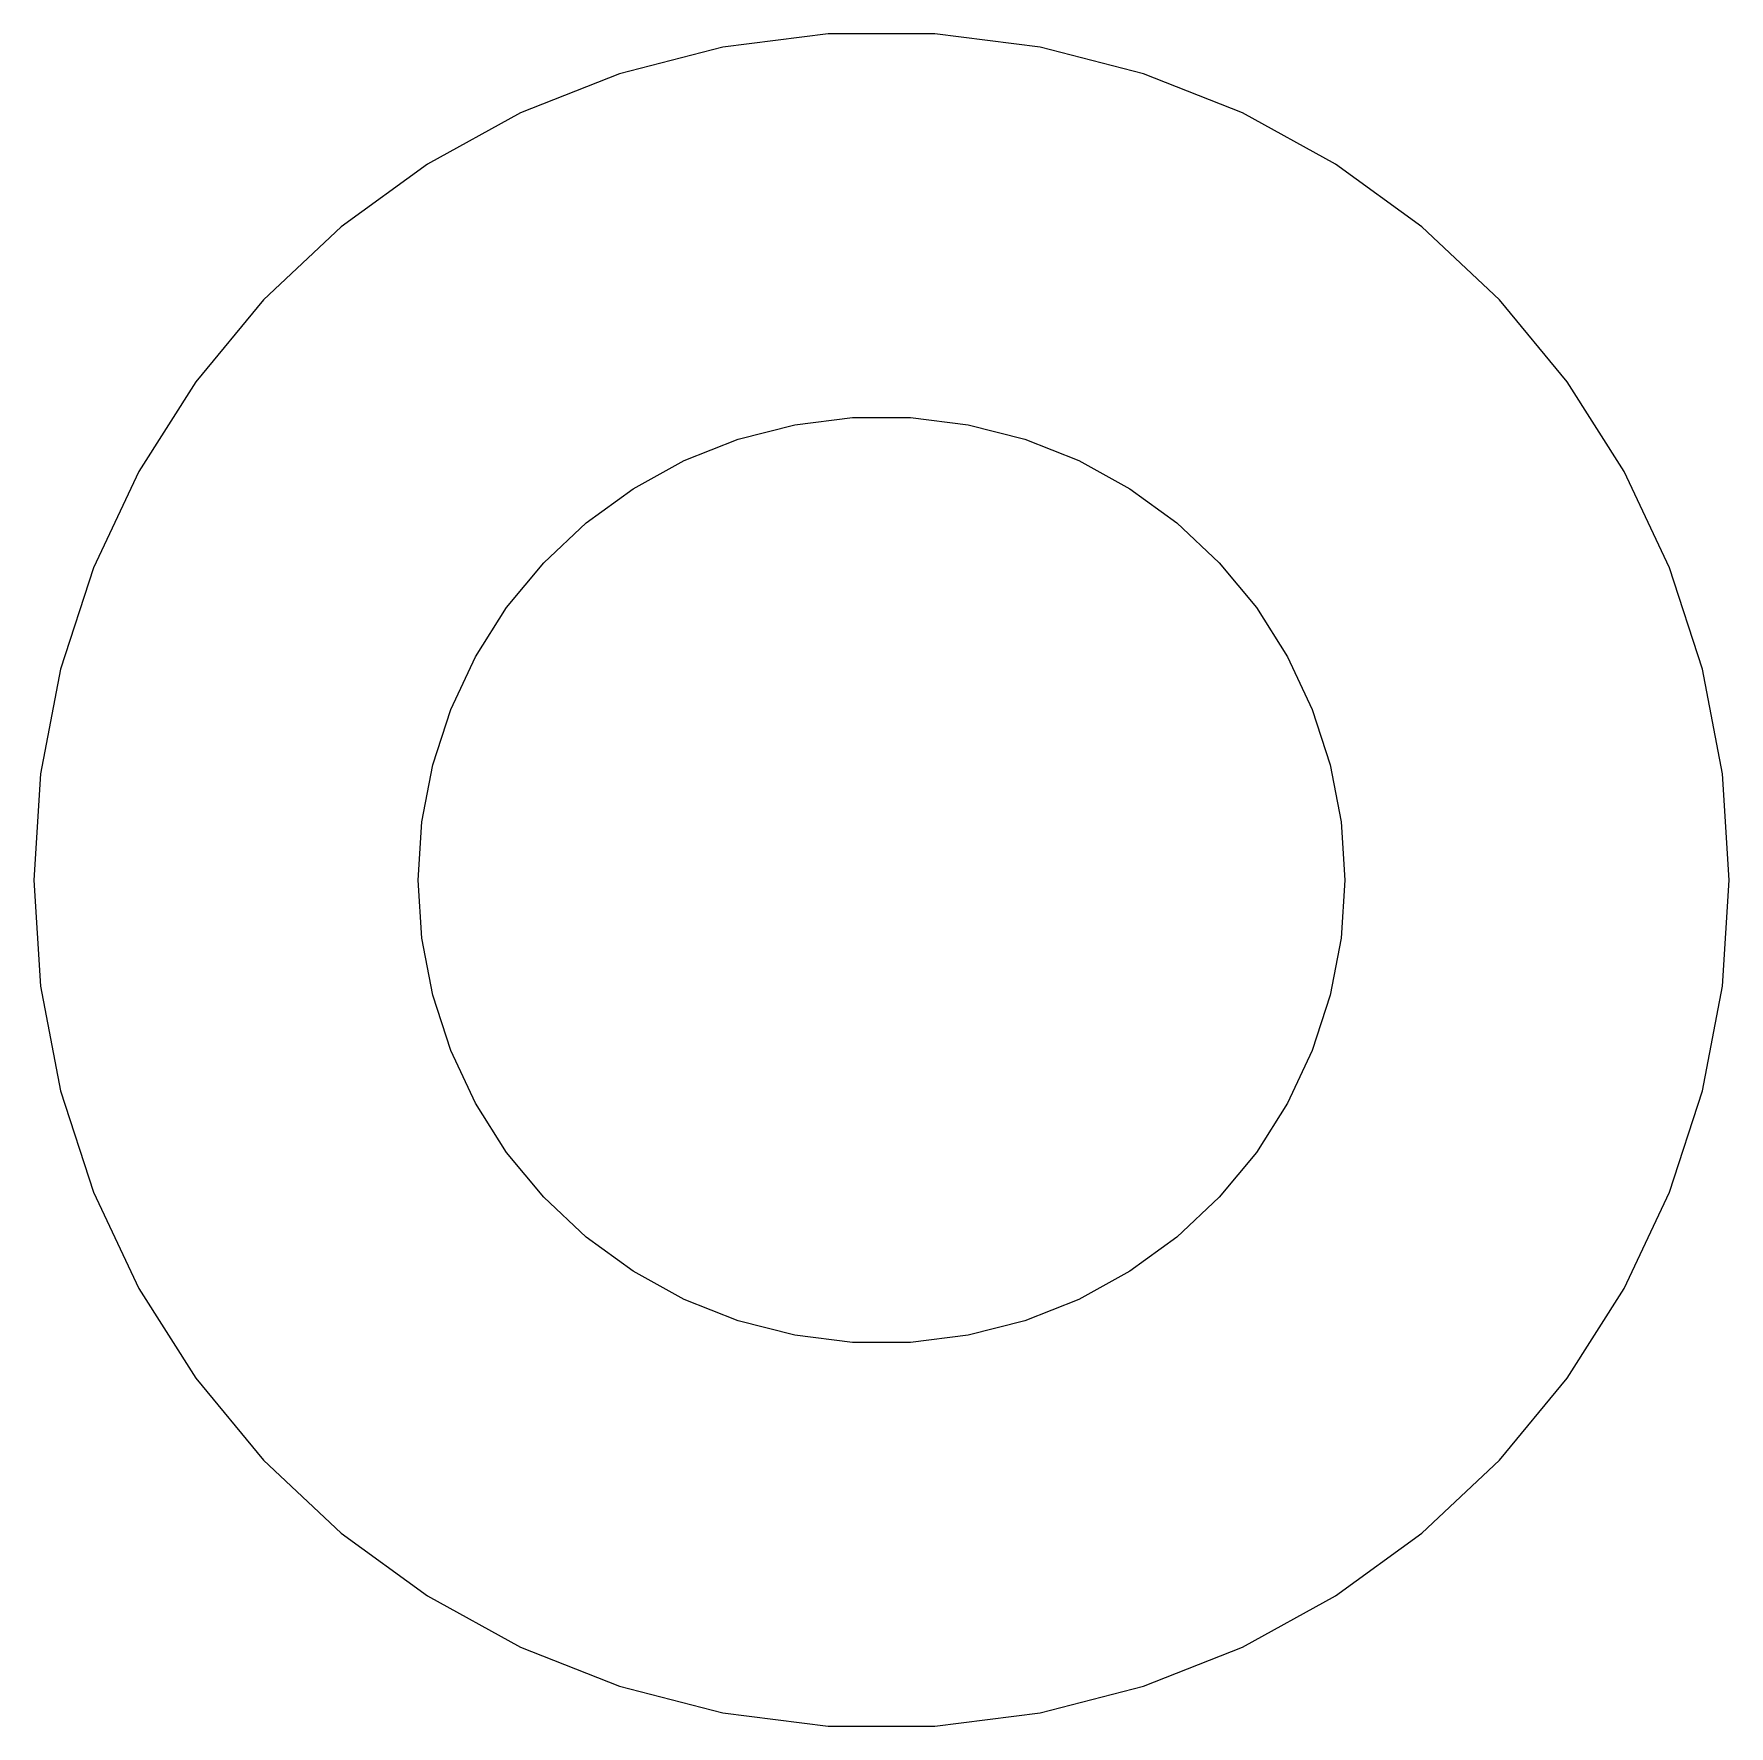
# Model space of a CAD drawing. Header units: metres. Extents: x -5 to 5, y -5 to 5.
import ezdxf

# ---------------------------------------------------------------- set-up
doc = ezdxf.new("R2010")
doc.units = ezdxf.units.M

msp = doc.modelspace()

# ---------------------------------------------------------------- linework, layer by layer
for p, q in [((-0.936905, 4.91142), (-1.54507, 4.75528)), ((-0.31395, 4.99013), (-0.936905, 4.91142)), ((0.31395, 4.99013), (-0.31395, 4.99013)), ((0.936905, 4.91142), (0.31395, 4.99013)), ((1.54507, 4.75528), (0.936905, 4.91142)), ((-1.54507, 4.75528), (-2.12889, 4.52412)), ((2.12889, 4.52412), (1.54507, 4.75528)), ((-2.12889, 4.52412), (-2.67912, 4.22163)), ((2.67912, 4.22163), (2.12889, 4.52412)), ((-2.67912, 4.22163), (-3.18712, 3.85255)), ((3.18712, 3.85255), (2.67912, 4.22163)), ((-3.18712, 3.85255), (-3.64484, 3.42273)), ((3.64484, 3.42273), (3.18712, 3.85255)), ((-3.64484, 3.42273), (-4.04507, 2.93892)), ((4.04507, 2.93892), (3.64484, 3.42273)), ((-4.04507, 2.93892), (-4.38153, 2.40877)), ((4.38153, 2.40877), (4.04507, 2.93892)), ((-0.512161, 2.68491), (-0.171616, 2.72794)), ((-0.171616, 2.72794), (0.171616, 2.72794)), ((0.171616, 2.72794), (0.512161, 2.68491)), ((-0.844635, 2.59955), (-0.512161, 2.68491)), ((0.512161, 2.68491), (0.844635, 2.59955)), ((-1.16379, 2.47319), (-0.844635, 2.59955)), ((0.844635, 2.59955), (1.16379, 2.47319)), ((-4.38153, 2.40877), (-4.64888, 1.84062)), ((-1.46458, 2.30782), (-1.16379, 2.47319)), ((1.16379, 2.47319), (1.46458, 2.30782)), ((4.64888, 1.84062), (4.38153, 2.40877)), ((-1.74228, 2.10606), (-1.46458, 2.30782)), ((1.46458, 2.30782), (1.74228, 2.10606)), ((-1.99251, 1.87109), (-1.74228, 2.10606)), ((1.74228, 2.10606), (1.99251, 1.87109)), ((-4.64888, 1.84062), (-4.84291, 1.24344)), ((-2.2113, 1.6066), (-1.99251, 1.87109)), ((1.99251, 1.87109), (2.2113, 1.6066)), ((4.84291, 1.24344), (4.64888, 1.84062)), ((-2.39523, 1.31679), (-2.2113, 1.6066)), ((2.2113, 1.6066), (2.39523, 1.31679)), ((-2.54138, 1.0062), (-2.39523, 1.31679)), ((2.39523, 1.31679), (2.54138, 1.0062)), ((-4.84291, 1.24344), (-4.96057, 0.626663)), ((4.96057, 0.626663), (4.84291, 1.24344)), ((-2.64745, 0.679749), (-2.54138, 1.0062)), ((2.54138, 1.0062), (2.64745, 0.679749)), ((-4.96057, 0.626663), (-5, 0)), ((-2.71178, 0.342575), (-2.64745, 0.679749)), ((2.64745, 0.679749), (2.71178, 0.342575)), ((5, 0), (4.96057, 0.626663)), ((-2.73332, 0), (-2.71178, 0.342575)), ((2.71178, 0.342575), (2.73332, 0)), ((-5, 0), (-4.96057, -0.626663)), ((-2.71178, -0.342575), (-2.73332, 0)), ((2.73332, 0), (2.71178, -0.342575)), ((4.96057, -0.626663), (5, 0)), ((-2.64745, -0.679749), (-2.71178, -0.342575)), ((2.71178, -0.342575), (2.64745, -0.679749)), ((-4.96057, -0.626663), (-4.84291, -1.24344)), ((-2.54138, -1.0062), (-2.64745, -0.679749)), ((2.64745, -0.679749), (2.54138, -1.0062)), ((4.84291, -1.24344), (4.96057, -0.626663)), ((-2.39523, -1.31679), (-2.54138, -1.0062)), ((2.54138, -1.0062), (2.39523, -1.31679)), ((-4.84291, -1.24344), (-4.64888, -1.84062)), ((4.64888, -1.84062), (4.84291, -1.24344)), ((-2.2113, -1.6066), (-2.39523, -1.31679)), ((2.39523, -1.31679), (2.2113, -1.6066)), ((-1.99251, -1.87109), (-2.2113, -1.6066)), ((2.2113, -1.6066), (1.99251, -1.87109)), ((-4.64888, -1.84062), (-4.38153, -2.40877)), ((-1.74228, -2.10606), (-1.99251, -1.87109)), ((1.99251, -1.87109), (1.74228, -2.10606)), ((4.38153, -2.40877), (4.64888, -1.84062)), ((-1.46458, -2.30782), (-1.74228, -2.10606)), ((1.74228, -2.10606), (1.46458, -2.30782)), ((-1.16379, -2.47319), (-1.46458, -2.30782)), ((1.46458, -2.30782), (1.16379, -2.47319)), ((-4.38153, -2.40877), (-4.04507, -2.93892)), ((-0.844635, -2.59955), (-1.16379, -2.47319)), ((1.16379, -2.47319), (0.844635, -2.59955)), ((4.04507, -2.93892), (4.38153, -2.40877)), ((-0.512161, -2.68491), (-0.844635, -2.59955)), ((0.844635, -2.59955), (0.512161, -2.68491)), ((-0.171616, -2.72794), (-0.512161, -2.68491)), ((0.512161, -2.68491), (0.171616, -2.72794)), ((0.171616, -2.72794), (-0.171616, -2.72794)), ((-4.04507, -2.93892), (-3.64484, -3.42273)), ((3.64484, -3.42273), (4.04507, -2.93892)), ((-3.64484, -3.42273), (-3.18712, -3.85255)), ((3.18712, -3.85255), (3.64484, -3.42273)), ((-3.18712, -3.85255), (-2.67912, -4.22163)), ((2.67912, -4.22163), (3.18712, -3.85255)), ((-2.67912, -4.22163), (-2.12889, -4.52412)), ((2.12889, -4.52412), (2.67912, -4.22163)), ((-2.12889, -4.52412), (-1.54507, -4.75528)), ((1.54507, -4.75528), (2.12889, -4.52412)), ((-1.54507, -4.75528), (-0.936905, -4.91142)), ((0.936905, -4.91142), (1.54507, -4.75528)), ((-0.936905, -4.91142), (-0.31395, -4.99013)), ((-0.31395, -4.99013), (0.31395, -4.99013)), ((0.31395, -4.99013), (0.936905, -4.91142))]:
    msp.add_line(p, q)

doc.saveas('drawing.dxf')
